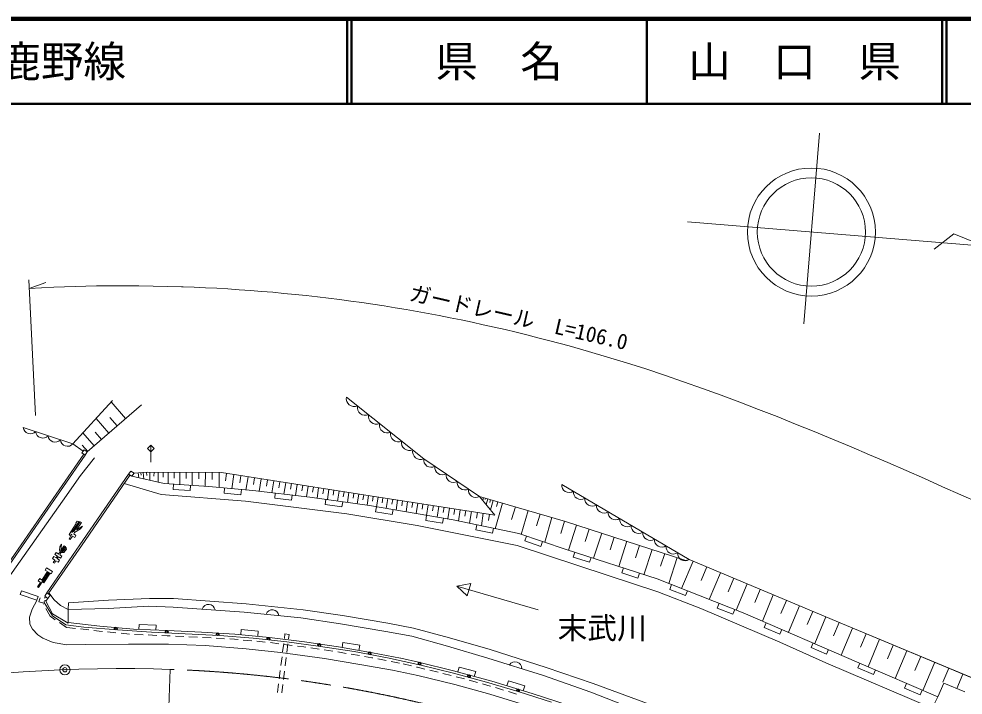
# Model space of a CAD drawing. Units: millimetres at full size, sheet at 1:1000; details may follow other scales. Extents: x 40000 to 680000, y 20000 to 380000.
# Drawn here: x 259144 to 370210, y 300500 to 380000 of the extents above; entities that cross this region are included whole.
import ezdxf
from ezdxf.enums import TextEntityAlignment as Align

# ---------------------------------------------------------------- set-up
doc = ezdxf.new("R2010")
doc.units = ezdxf.units.MM
doc.header["$LTSCALE"] = 1000
doc.header["$PDMODE"] = 32
doc.header["$PDSIZE"] = 500
doc.linetypes.add('CHAIN', pattern=[18.5, 12, -1.5, 3.5, -1.5])
for name, color, linetype, lineweight in [('M-BGD', 7, 'Continuous', 13), ('M-BMK', 2, 'Continuous', 13), ('M-BMK-SRVR', 3, 'Continuous', 13), ('M-STR-HTXT', 7, 'Continuous', 13), ('M-STR-STR1', 1, 'Continuous', 13), ('M-STR-STRC', 7, 'Continuous', 13), ('M-TTL', 2, 'Continuous', 140), ('M-TTL-LINE', 7, 'Continuous', 50)]:
    doc.layers.add(name, color=color, linetype=linetype, lineweight=lineweight)
doc.layers.add('M-TTL-TXT', color=7, linetype='Continuous')
doc.styles.add('ＭＳ ゴシック', font='')
doc.styles.get('ＭＳ ゴシック').set_extended_font_data('MS Gothic')

msp = doc.modelspace()

# ---------------------------------------------------------------- linework, layer by layer
at = {"layer": 'M-BGD'}
for p, q in [((265490, 330023), (270152, 335148)), ((273574, 334642), (267184, 329093)), ((271686, 333003), (269984, 334963)), ((269726, 331301), (268225, 333029)), ((270706, 332152), (269855, 333132)), ((267998, 329799), (266674, 331324)), ((268862, 330550), (268111, 331414)), ((267235, 329137), (266573, 329900)), ((273194, 326625), (273247, 326042)), ((273486, 326651), (273512, 326360)), ((273777, 326677), (273847, 325904)), ((274164, 326712), (274199, 326326)), ((274551, 326717), (274545, 325744)), ((275038, 326714), (275034, 326227)), ((275524, 326710), (275516, 325521)), ((276119, 326706), (276115, 326112)), ((276713, 326702), (276704, 325328)), ((277400, 326697), (277395, 326010)), ((278087, 326692), (278077, 325240)), ((278813, 326687), (278808, 325961)), ((279540, 326682), (279529, 325146)), ((280308, 326677), (280303, 325909)), ((281076, 326672), (281065, 325047)), ((281889, 326666), (281883, 325853)), ((282701, 326660), (282689, 324907)), ((283570, 326563), (283435, 325697)), ((284436, 326427), (284176, 324768)), ((285266, 326297), (285136, 325468)), ((286095, 326168), (285852, 324612)), ((286873, 326046), (286751, 325268)), ((287651, 325924), (287420, 324451)), ((288388, 325809), (288273, 325072)), ((289125, 325694), (288904, 324284)), ((289829, 325583), (289719, 324879)), ((290534, 325473), (290323, 324125)), ((277346, 325287), (277307, 324688)), ((277307, 324688), (279303, 324559)), ((279303, 324559), (279342, 325158)), ((283329, 324847), (283273, 324250)), ((285265, 324064), (285321, 324661)), ((291208, 325368), (291103, 324693)), ((291883, 325262), (291681, 323972)), ((292528, 325161), (292427, 324516)), ((293172, 325060), (292979, 323826)), ((293789, 324964), (293693, 324347)), ((294406, 324867), (294218, 323662)), ((295009, 324773), (294915, 324170)), ((295612, 324679), (295426, 323490)), ((296206, 324586), (296113, 323991)), ((296801, 324493), (296617, 323320)), ((297387, 324401), (297295, 323815)), ((322990, 325269), (337986, 316434)), ((283273, 324250), (285265, 324064)), ((289298, 324240), (289231, 323644)), ((289231, 323644), (291219, 323420)), ((291219, 323420), (291286, 324017)), ((295254, 323514), (295169, 322920)), ((297149, 322638), (297234, 323232)), ((297973, 324309), (297792, 323153)), ((298551, 324219), (298461, 323640)), ((299130, 324128), (298951, 322988)), ((299700, 324039), (299610, 323469)), ((300270, 323950), (300094, 322825)), ((300832, 323863), (300746, 323300)), ((301395, 323776), (301220, 322636)), ((301965, 323689), (301877, 323119)), ((302535, 323601), (302357, 322442)), ((303114, 323512), (303025, 322933)), ((303694, 323423), (303513, 322245)), ((304282, 323333), (304192, 322744)), ((304871, 323242), (304687, 322045)), ((313808, 323719), (313713, 323392)), ((314049, 323649), (314001, 323486)), ((314289, 323579), (314099, 322925)), ((314616, 323484), (314521, 323157)), ((314943, 323389), (314623, 322290)), ((315492, 323230), (315332, 322680)), ((295169, 322920), (297149, 322638)), ((301190, 322646), (301089, 322054)), ((303060, 321717), (303161, 322309)), ((305470, 323150), (305378, 322552)), ((306068, 323058), (305882, 321841)), ((306677, 322965), (306583, 322356)), ((307285, 322871), (307095, 321634)), ((307904, 322776), (307809, 322158)), ((308522, 322681), (308329, 321424)), ((309151, 322585), (309054, 321956)), ((309779, 322488), (309583, 321210)), ((310418, 322390), (310320, 321751)), ((311057, 322292), (310854, 320969)), ((311719, 322190), (311617, 321529)), ((316042, 323070), (315169, 320067)), ((317543, 322634), (317107, 321132)), ((319045, 322198), (318230, 319391)), ((301089, 322054), (303060, 321717)), ((307104, 321634), (307003, 321043)), ((307003, 321043), (308975, 320706)), ((308975, 320706), (309076, 321297)), ((312380, 322089), (312166, 320695)), ((313077, 321982), (312970, 321285)), ((313774, 321875), (313548, 320406)), ((314508, 321762), (314395, 321027)), ((320448, 321790), (320040, 320387)), ((321851, 321383), (321005, 318469)), ((312999, 320521), (312876, 319933)), ((312876, 319933), (314834, 319524)), ((314834, 319524), (314957, 320111)), ((323308, 320959), (322885, 319502)), ((324753, 320496), (323796, 317543)), ((326229, 320017), (325751, 318541)), ((318844, 319187), (318654, 318618)), ((327706, 319539), (326748, 316583)), ((329184, 319060), (328705, 317582)), ((318654, 318618), (320552, 317987)), ((320552, 317987), (320741, 318556)), ((330663, 318581), (329704, 315621)), ((332143, 318102), (331663, 316622)), ((324539, 317301), (324354, 316730)), ((324354, 316730), (326256, 316112)), ((326256, 316112), (326441, 316682)), ((333623, 317623), (332663, 314659)), ((335105, 317143), (334625, 315661)), ((336586, 316663), (335598, 313611)), ((330245, 315445), (330060, 314875)), ((338447, 316241), (337097, 313022)), ((340057, 315566), (339381, 313956)), ((330060, 314875), (331961, 314256)), ((331961, 314256), (332147, 314827)), ((341666, 314890), (340347, 311745)), ((310640, 313320), (312291, 313619)), ((320238, 310512), (310640, 313320)), ((311869, 312179), (310640, 313320)), ((312291, 313619), (311869, 312179)), ((335914, 313487), (335695, 312928)), ((343239, 314231), (342579, 312658)), ((344812, 313571), (343522, 310497)), ((335695, 312928), (337556, 312197)), ((337556, 312197), (337775, 312755)), ((346348, 312926), (345704, 311389)), ((347885, 312281), (346594, 309205)), ((261486, 311464), (261662, 311950)), ((261952, 311337), (261486, 311464)), ((262033, 311191), (261952, 311337)), ((262153, 311879), (262276, 312064)), ((262302, 311531), (262551, 311872)), ((263113, 310068), (262302, 311531)), ((341498, 311293), (341279, 310734)), ((349423, 311636), (348778, 310098)), ((350961, 310991), (349658, 307885)), ((262809, 309792), (262324, 310667)), ((264925, 308941), (263113, 310068)), ((264939, 310547), (264936, 309040)), ((341279, 310734), (343140, 310003)), ((343140, 310003), (343360, 310561)), ((352514, 310339), (351863, 308787)), ((264925, 308941), (264936, 309040)), ((273294, 308811), (273270, 308211)), ((275293, 308730), (273294, 308811)), ((347047, 309010), (346809, 308459)), ((354067, 309688), (352751, 306553)), ((355635, 309030), (354977, 307463)), ((265792, 308340), (264799, 308452)), ((267382, 308161), (266389, 308273)), ((268587, 308025), (267979, 308094)), ((268973, 307988), (268587, 308025)), ((270565, 307834), (269570, 307930)), ((272158, 307680), (271163, 307777)), ((275268, 308131), (275293, 308730)), ((285308, 308194), (285253, 307597)), ((287299, 308013), (285308, 308194)), ((287245, 307415), (287299, 308013)), ((290440, 307694), (290373, 307167)), ((290440, 307694), (290936, 307631)), ((346809, 308459), (348646, 307668)), ((348646, 307668), (348883, 308219)), ((357203, 308375), (355885, 305202)), ((358790, 307716), (358131, 306130)), ((273755, 307591), (272756, 307632)), ((275354, 307527), (274355, 307567)), ((276592, 307477), (275953, 307503)), ((276952, 307461), (276592, 307477)), ((278551, 307391), (277552, 307435)), ((280149, 307320), (279150, 307364)), ((281747, 307231), (280749, 307292)), ((283344, 307133), (282346, 307194)), ((284502, 307063), (283943, 307097)), ((284940, 307023), (284502, 307063)), ((286533, 306878), (285537, 306968)), ((288127, 306732), (287131, 306823)), ((289715, 306543), (288723, 306672)), ((290297, 306572), (290171, 305580)), ((290936, 307631), (290869, 307104)), ((297257, 306690), (297156, 306099)), ((299229, 306354), (297257, 306690)), ((352557, 306636), (352319, 306085)), ((360376, 307057), (359039, 303839)), ((291302, 306337), (290310, 306466)), ((290793, 306509), (290667, 305517)), ((292652, 306161), (291897, 306259)), ((292888, 306127), (292652, 306161)), ((294471, 305895), (293482, 306040)), ((296054, 305664), (295065, 305809)), ((297634, 305409), (296648, 305577)), ((299128, 305763), (299229, 306354)), ((352319, 306085), (354156, 305294)), ((354156, 305294), (354394, 305845)), ((361985, 306389), (361317, 304779)), ((363594, 305720), (362235, 302449)), ((290095, 304985), (289969, 303993)), ((290591, 304921), (290465, 303929)), ((299211, 305140), (298225, 305308)), ((300643, 304896), (299802, 305039)), ((300788, 304868), (300643, 304896)), ((302359, 304564), (301377, 304754)), ((303929, 304260), (302948, 304450)), ((365230, 305041), (364550, 303405)), ((366866, 304361), (365484, 301035)), ((289893, 303397), (289767, 302405)), ((290389, 303334), (290263, 302342)), ((305332, 303935), (304358, 304161)), ((306012, 303777), (305916, 303799)), ((306889, 303564), (306012, 303777)), ((308444, 303188), (307472, 303423)), ((310943, 303801), (310786, 303222)), ((312874, 303277), (310943, 303801)), ((312716, 302698), (312874, 303277)), ((358067, 304262), (357828, 303712)), ((357828, 303712), (359662, 302914)), ((359662, 302914), (359901, 303464)), ((368529, 303670), (367838, 302007)), ((309999, 302811), (309027, 303046)), ((311543, 302394), (310578, 302656)), ((313087, 301975), (312122, 302237)), ((316736, 302162), (316559, 301589)), ((318647, 301574), (316736, 302162)), ((370191, 302979), (369481, 301269)), ((289691, 301810), (289564, 300818)), ((290187, 301747), (290060, 300755)), ((314593, 301566), (313666, 301818)), ((314631, 301554), (314593, 301566)), ((316160, 301084), (315205, 301378)), ((318470, 301000), (318647, 301574)), ((363569, 301868), (363330, 301318)), ((363330, 301318), (365164, 300520)), ((365164, 300520), (365403, 301070)), ((317690, 300613), (316734, 300907))]:
    msp.add_line(p, q, dxfattribs=at)
at = {"layer": 'M-BGD', "color": 171}
for p, q in [((263427, 309366), (262809, 309792)), ((264744, 308458), (263921, 309025))]:
    msp.add_line(p, q, dxfattribs=at)
at = {"layer": 'M-BGD'}
for points in [[(297671, 335534), (306762, 328287), (313328, 323858)], [(259656, 331971), (265490, 330023), (266710, 329188)], [(266931, 328695), (261840, 321340), (257292, 314755)], [(272696, 326579), (274239, 326719), (282959, 326658), (300461, 323920), (315140, 321665), (313328, 323858)], [(262441, 312514), (266330, 318175), (272055, 326493)], [(272446, 326226), (276220, 325359), (281492, 325019), (286655, 324537), (293361, 323784), (300372, 322786), (310218, 321102), (317941, 319488), (323512, 317635), (334213, 314155), (344356, 310170), (357949, 304313), (367218, 300281)], [(367218, 300281), (366560, 298959), (354062, 304286), (348670, 306731), (339366, 310663), (334289, 312623), (328340, 314616), (317737, 318088), (305978, 320435), (297701, 321831), (285792, 323283), (275873, 324071), (271534, 325383)], [(313328, 323858), (323432, 320924), (337590, 316338)], [(337590, 316338), (337986, 316434), (356485, 308673), (371181, 302568)], [(371253, 302538), (356485, 308673), (337986, 316434)], [(262686, 312518), (263295, 311712), (264024, 311037), (264939, 310547), (264991, 311336), (269676, 311663), (274492, 311873), (277319, 311854), (285863, 311245), (292572, 310528), (297191, 309877), (302540, 308951), (305554, 308379), (309809, 307221), (314585, 305859), (321179, 303755), (326714, 301847), (333389, 299414), (337600, 297722), (343060, 295551), (352327, 291346), (363784, 286226)], [(363333, 285231), (351881, 290337), (342680, 294505), (336976, 296805), (332943, 298306), (326405, 300862), (320856, 302789), (314287, 304840), (309568, 306253), (305358, 307410), (302300, 307987), (296974, 308892), (292306, 309600), (285660, 310268), (277275, 310855), (274430, 310966), (269632, 310679), (264939, 310547)], [(304043, 304849), (300750, 305486), (296723, 306173), (292734, 306756), (288631, 307289), (284548, 307661), (280631, 307900), (276617, 308076), (272640, 308237), (268649, 308622), (264936, 309040)], [(362382, 283131), (352740, 287521), (347978, 289615), (343950, 291380), (339226, 293355), (334693, 295233), (329313, 297309), (323993, 299224), (319535, 300673), (314759, 302143), (310255, 303366), (306150, 304361), (304065, 304845)], [(367218, 300281), (367950, 301904), (370417, 300881)]]:
    msp.add_lwpolyline(points, dxfattribs=at)
for points in [[(266560, 328968), (266818, 329346), (267184, 329093), (266931, 328695)], [(272055, 326493), (272446, 326226), (272696, 326579), (272309, 326847)], [(262191, 312139), (262551, 311872), (262810, 312246), (262441, 312514)]]:
    msp.add_lwpolyline(points, close=True, dxfattribs=at)
for centre, radius, start, end in [((298594, 335360), 940, 169.34032, 293.5418), ((299893, 334325), 940, 169.34032, 293.5418), ((301192, 333289), 940, 169.34032, 293.5418), ((302490, 332254), 940, 169.34032, 293.5418), ((260493, 332051), 841, 185.4537, 317.60821), ((261952, 331564), 841, 185.4537, 317.60821), ((263410, 331077), 841, 185.4537, 317.60821), ((303789, 331219), 940, 169.34032, 293.5418), ((264869, 330590), 841, 185.4537, 317.60821), ((305088, 330183), 940, 169.34032, 293.5418), ((306387, 329148), 940, 169.34032, 293.5418), ((307630, 328156), 877, 171.47171, 300.53472), ((308943, 327271), 877, 171.47171, 300.53472), ((310256, 326385), 877, 171.47171, 300.53472), ((311569, 325499), 877, 171.47171, 300.53472), ((312883, 324614), 877, 171.47171, 300.53472), ((323863, 325192), 876, 174.90913, 304.08063), ((325226, 324389), 876, 174.90913, 304.08063), ((326589, 323585), 876, 174.90913, 304.08063), ((327952, 322782), 876, 174.90913, 304.08063), ((329316, 321979), 876, 174.90913, 304.08063), ((330679, 321176), 876, 174.90913, 304.08063), ((332042, 320373), 876, 174.90913, 304.08063), ((333406, 319569), 876, 174.90913, 304.08063), ((334769, 318766), 876, 174.90913, 304.08063), ((336132, 317963), 876, 174.90913, 304.08063), ((337495, 317160), 876, 174.90913, 304.08063), ((281456, 310393), 769, 8.67745, 163.31668), ((288966, 309766), 769, 6.94302, 161.58226), ((317521, 303654), 769, 355.34091, 149.98014)]:
    msp.add_arc(centre, radius, start, end, dxfattribs=at)
at = {"layer": 'M-BMK', "linetype": 'CHAIN'}
msp.add_lwpolyline([(257464, 303081), (259649, 303228), (261836, 303353), (264025, 303456), (266214, 303534), (268404, 303587), (270594, 303614), (272785, 303612), (274975, 303580), (276930, 303526)], dxfattribs=at)
msp.add_arc((271831, 153613), 150000, 75.64082, 88.05178, dxfattribs=at)
at = {"layer": 'M-BMK-SRVR'}
msp.add_line((353325, 366563), (351469, 344137), dxfattribs=at)
msp.add_lwpolyline([(337791, 356149), (372672, 353261), (369134, 354713), (366793, 352914)], dxfattribs=at)
for centre, radius in [((352363, 354942), 7526), ((352363, 354942), 6368), ((264562, 303477), 600)]:
    msp.add_circle(centre, radius, dxfattribs=at)
msp.add_point((264562, 303477), dxfattribs=at)
at = {"layer": 'M-STR-HTXT'}
for p, q in [((261084, 333353), (260305, 349334)), ((260354, 348318), (262322, 349016)), ((275910, 273544), (276930, 303526))]:
    msp.add_line(p, q, dxfattribs=at)
for points in [[(260354, 348318), (263274, 348462), (268272, 348602), (273272, 348621), (278271, 348507), (278460, 348500)], [(372091, 323090), (369946, 324047), (367799, 325001), (365650, 325950), (363498, 326893), (361344, 327830), (359186, 328758), (357024, 329678), (354858, 330587), (352687, 331484), (350511, 332369), (348329, 333239), (346141, 334095), (343947, 334934), (341746, 335756), (339538, 336559), (337324, 337342), (335101, 338104), (332872, 338844), (330634, 339559), (328389, 340250), (326136, 340914), (323874, 341551), (321605, 342159), (320191, 342521)]]:
    msp.add_lwpolyline(points, dxfattribs=at)
msp.add_arc((271831, 153613), 195000, 75.64082, 88.05178, dxfattribs=at)
at = {"layer": 'M-STR-STR1'}
for points in [[(266767, 328809), (261676, 321454), (257128, 314869)], [(262606, 312400), (266495, 318062), (272220, 326380)]]:
    msp.add_lwpolyline(points, dxfattribs=at)
at = {"layer": 'M-STR-STRC'}
for p, q in [((274266, 329500), (274666, 329900)), ((274666, 329900), (274666, 327900)), ((274666, 329900), (275066, 329500)), ((274666, 329100), (274266, 329500)), ((275066, 329500), (274666, 329100)), ((265900, 320687), (265040, 319374)), ((265376, 319602), (266236, 320918)), ((266361, 320878), (265597, 319723)), ((265703, 319599), (266398, 320045)), ((265989, 320962), (265850, 320699)), ((265850, 320699), (265900, 320687)), ((265924, 319945), (266498, 320809)), ((266635, 320359), (265924, 319945)), ((266236, 320918), (265989, 320962)), ((266498, 320809), (266361, 320878)), ((266398, 320045), (266635, 320359)), ((265040, 319374), (265175, 319261)), ((265376, 319404), (265043, 318866)), ((265043, 318866), (265185, 318781)), ((265175, 319261), (265376, 319404)), ((265185, 318781), (265439, 319191)), ((265597, 319723), (265376, 319602)), ((265439, 319191), (265720, 319026)), ((265603, 319443), (265703, 319599)), ((265859, 319269), (265603, 319443)), ((265720, 319026), (265859, 319269)), ((263902, 317546), (263959, 317916)), ((263959, 317916), (264176, 318248)), ((264176, 318248), (264069, 317478)), ((264400, 317981), (264069, 317478)), ((264525, 317899), (264194, 317395)), ((264327, 317366), (264611, 317742)), ((264466, 318069), (264400, 317981)), ((264447, 317275), (264731, 317652)), ((264601, 317982), (264466, 318069)), ((264611, 317742), (264525, 317899)), ((264721, 317821), (264601, 317982)), ((264731, 317652), (264721, 317821)), ((263096, 316562), (263253, 316807)), ((263381, 316380), (263096, 316562)), ((263537, 316626), (263253, 316807)), ((263392, 317013), (263542, 317261)), ((263671, 316837), (263392, 317013)), ((263533, 316629), (263671, 316837)), ((263826, 317080), (263542, 317261)), ((263657, 316546), (263796, 316754)), ((263929, 316378), (263657, 316546)), ((264053, 316588), (263796, 316754)), ((263822, 317082), (263992, 317336)), ((263902, 317546), (263992, 317336)), ((263947, 316999), (264117, 317252)), ((264208, 316841), (263947, 316999)), ((264117, 317252), (263992, 317336)), ((264053, 316588), (264208, 316841)), ((264194, 317395), (264069, 317478)), ((264117, 317252), (264447, 317275)), ((264327, 317366), (264194, 317395)), ((262408, 315447), (262250, 315192)), ((262408, 315447), (263098, 315018)), ((263189, 316079), (263381, 316380)), ((263315, 315999), (263189, 316079)), ((263315, 315999), (263507, 316300)), ((263761, 316136), (263507, 316300)), ((263761, 316136), (263929, 316378)), ((262635, 314949), (261467, 313151)), ((261846, 314009), (262509, 315031)), ((262695, 314910), (261971, 313795)), ((262825, 314834), (262093, 313708)), ((262250, 315192), (262509, 315031)), ((262635, 314949), (262695, 314910)), ((262825, 314834), (262940, 314763)), ((263098, 315018), (262940, 314763)), ((261341, 313233), (261676, 313754)), ((261341, 313233), (261468, 313152)), ((261411, 313941), (261589, 314191)), ((261411, 313941), (261676, 313754)), ((261589, 314191), (261846, 314009)), ((261971, 313795), (262093, 313708)), ((259298, 312315), (259442, 312742)), ((261262, 311652), (259298, 312315)), ((261406, 312078), (259442, 312742)), ((261406, 312078), (261262, 311652))]:
    msp.add_line(p, q, dxfattribs=at)
for points in [[(257889, 314240), (264262, 323311), (266407, 326315), (268036, 328408)], [(261241, 311637), (260695, 310587), (260380, 309648), (260427, 308831), (260744, 308234), (261360, 307584), (261956, 307180), (263157, 306687), (264791, 306426), (266984, 306443), (272034, 306503), (276744, 306472), (281072, 306328), (285869, 305946), (289913, 305491), (295077, 304811), (299268, 304116), (303076, 303435)], [(321795, 299664), (317980, 300870), (314132, 302011), (310285, 303070), (306410, 304038), (302505, 304875), (298570, 305611), (294641, 306230), (290678, 306754), (286710, 307177), (282722, 307492), (278713, 307709), (274729, 307902), (270747, 308159), (266768, 308498), (264667, 308759), (263108, 309838), (262118, 311392)], [(303076, 303435), (306063, 302801), (310413, 301756), (314546, 300608), (319758, 298997), (323354, 297757), (328492, 295893), (333743, 293887), (338399, 292039), (343313, 289953), (351998, 286102), (361732, 281693)]]:
    msp.add_lwpolyline(points, dxfattribs=at)
for centre, radius in [((270551, 308289), 100), ((276536, 307927), 112), ((276536, 307927), 100), ((282528, 307615), 100), ((288511, 307098), 100), ((294469, 306367), 112), ((294469, 306367), 100), ((300393, 305384), 100), ((306274, 304182), 112), ((306274, 304182), 100), ((312092, 302689), 100), ((317858, 301024), 100)]:
    msp.add_circle(centre, radius, dxfattribs=at)
for centre, radius, start, end in [((262245, 311473), 150, 32.50572, 212.50572), ((270551, 308289), 188, 318.26818, 212.00798), ((270551, 308289), 150, 306.5477, 223.72846), ((270551, 308289), 112, 265.1381, 265.13806), ((276536, 307927), 188, 320.35147, 214.09126), ((276536, 307927), 150, 308.63098, 225.81174), ((282528, 307615), 188, 320.03879, 213.77859), ((282528, 307615), 150, 308.31831, 225.49907), ((282528, 307615), 112, 266.90871, 266.90868), ((288511, 307098), 188, 317.04741, 210.78721), ((288511, 307098), 150, 305.32693, 222.50769), ((288511, 307098), 112, 263.91733, 263.91729), ((294469, 306367), 188, 315.60148, 209.34128), ((294469, 306367), 150, 303.881, 221.06176), ((300393, 305384), 188, 312.53438, 206.27417), ((300393, 305384), 150, 300.8139, 217.99465), ((300393, 305384), 112, 259.40429, 259.40426), ((306274, 304182), 188, 311.03025, 204.77005), ((306274, 304182), 150, 299.30977, 216.49053), ((312092, 302689), 188, 307.73797, 201.47777), ((312092, 302689), 150, 296.01749, 213.19825), ((312092, 302689), 112, 254.60791, 254.60783), ((317858, 301024), 188, 306.62263, 200.36243), ((317858, 301024), 150, 294.90215, 212.08291), ((317858, 301024), 112, 253.49253, 253.49252)]:
    msp.add_arc(centre, radius, start, end, dxfattribs=at)
at = {"layer": 'M-TTL'}
msp.add_line((680000, 380000), (40000, 380000), dxfattribs=at)
at = {"layer": 'M-TTL-LINE'}
for p, q in [((297750, 380000), (297750, 370000)), ((298250, 380000), (298250, 370000)), ((333000, 380000), (333000, 370000)), ((367750, 380000), (367750, 370000)), ((368250, 380000), (368250, 370000)), ((40000, 370000), (680000, 370000))]:
    msp.add_line(p, q, dxfattribs=at)

# ---------------------------------------------------------------- texts
at = {"layer": 'M-STR-HTXT', "style": 'ＭＳ ゴシック'}
msp.add_text('ガードレール\u3000L=106.0', height=1833, rotation=347.006, dxfattribs=at).set_placement((317614, 343471), align=Align.BOTTOM_CENTER)
msp.add_text('末武川', height=2566, dxfattribs=at).set_placement((327759, 306339), align=Align.BOTTOM_CENTER)
at = {"layer": 'M-TTL-TXT', "style": 'ＭＳ ゴシック'}
msp.add_text('主要地方道\u3000下松鹿野線', height=3666, dxfattribs=at).set_placement((216734, 375000), align=Align.MIDDLE_LEFT)
for s, p in [('県\u3000名', (315625, 375000)), ('山\u3000口\u3000県', (350375, 375000))]:
    msp.add_text(s, height=3666, dxfattribs=at).set_placement(p, align=Align.MIDDLE_CENTER)

doc.saveas('drawing.dxf')
